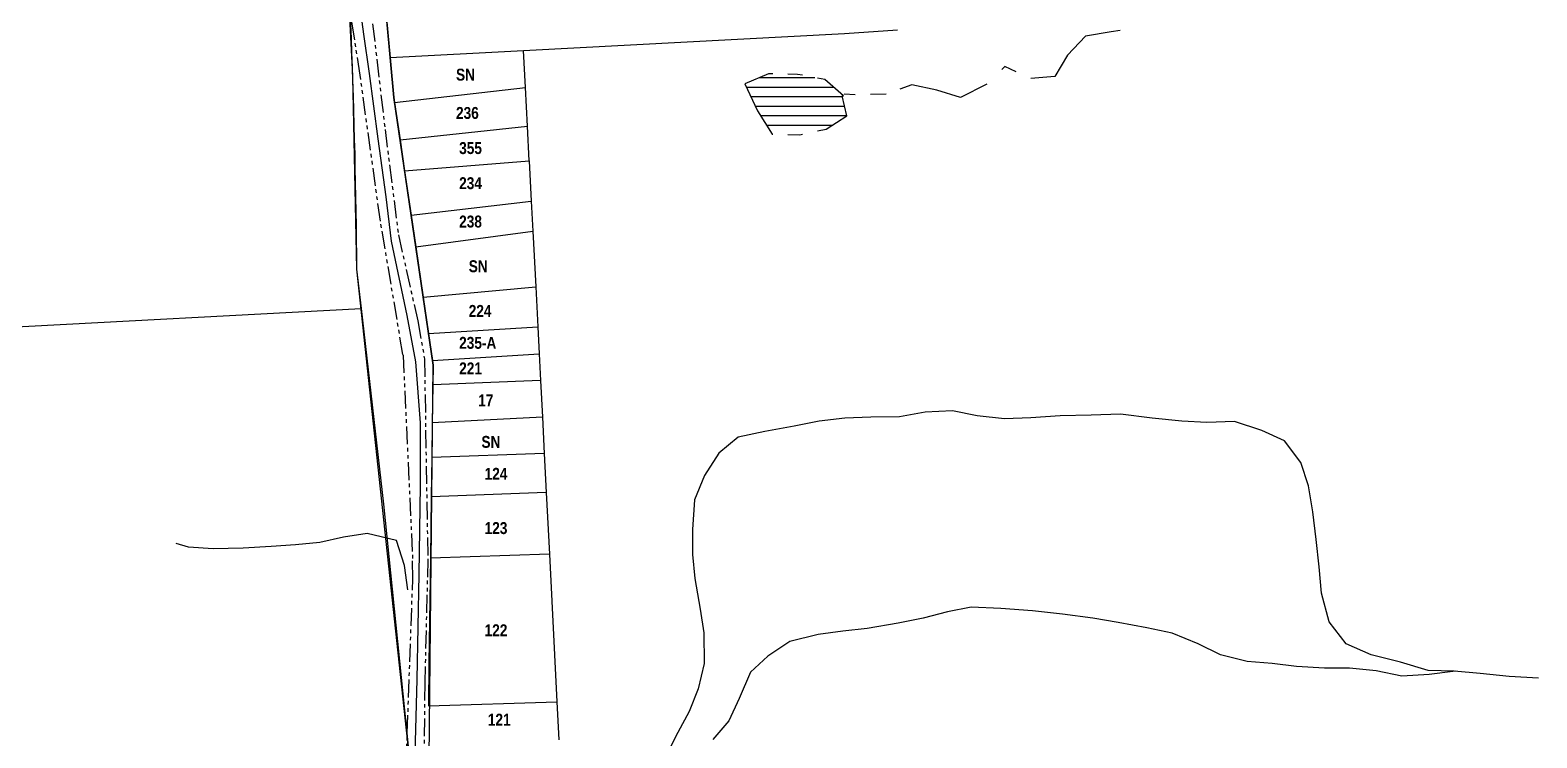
# Model space of a CAD drawing. Extents: x 204834 to 208707, y 4853033 to 4855981.
# Drawn here: x 206029.9 to 206346.4, y 4853890.3 to 4854038.8 of the extents above; entities that cross this region are included whole.
import ezdxf
from ezdxf.enums import TextEntityAlignment as Align

# ---------------------------------------------------------------- set-up
doc = ezdxf.new("R2010")
doc.units = 0
doc.header["$LTSCALE"] = 1.5
doc.header["$MEASUREMENT"] = 0
doc.linetypes.add('PHANTOMX2', pattern=[5, 2.5, -0.5, 0.5, -0.5, 0.5, -0.5])
doc.linetypes.add('TRACO_13', pattern=[8, 5, -1, 1, -1])
for name, color, linetype in [('CD-MALHA-LOTES', 40, 'CONTINUOUS'), ('HD-CURSO-INTER', 170, 'CONTINUOUS'), ('HD-HACH-HIDROG', 160, 'CONTINUOUS'), ('HD-LAGOS-INTER', 170, 'CONTINUOUS'), ('RU-QUADRAS', 6, 'CONTINUOUS'), ('SV-CAMINHO-TRILHA', 20, 'CONTINUOUS'), ('SV-EIXO-RUA-N-PAV', 6, 'CONTINUOUS'), ('SV-RUA-NAO-PAV-S-GUIA-C-GUIA', 7, 'PHANTOMX2'), ('Th_NmrPort', 7, 'CONTINUOUS')]:
    doc.layers.add(name, color=color, linetype=linetype)
doc.styles.get("Standard").update_dxf_attribs({"font": 'swisscbo.ttf'})

# ---------------------------------------------------------------- blocks, each defined once
blk = doc.blocks.new('*X27')
at = {"layer": 'HD-HACH-HIDROG', "color": 0}
for p, q in [((206180.365901, 4854026.890053), (206198.686265, 4854026.890236)), ((206183.198325, 4854028.890114), (206194.712484, 4854028.890229)), ((206181.297129, 4854024.890029), (206200.499466, 4854024.890221)), ((206182.228357, 4854022.890005), (206200.993478, 4854022.890193)), ((206183.336609, 4854020.889983), (206201.487489, 4854020.890165)), ((206184.611571, 4854018.889963), (206198.399306, 4854018.890101))]:
    blk.add_line(p, q, dxfattribs=at)

msp = doc.modelspace()

# ---------------------------------------------------------------- linework, layer by layer
at = {"layer": 'CD-MALHA-LOTES', "linetype": 'Continuous'}
for p, q in [((206104.61, 4854043.55), (206105.57, 4854033.07)), ((206133.58, 4854034.56), (206200.98, 4854038.15)), ((206200.98, 4854038.15), (206212.12, 4854038.89)), ((206105.57, 4854033.07), (206133.58, 4854034.56)), ((206133.98, 4854026.82), (206133.58, 4854034.56)), ((206106.49, 4854023.66), (206133.98, 4854026.82)), ((206134.41, 4854018.68), (206133.98, 4854026.82)), ((206106.49, 4854023.66), (206107.64, 4854015.81)), ((206107.64, 4854015.81), (206134.41, 4854018.68)), ((206134.77, 4854011.41), (206134.41, 4854018.68)), ((206107.64, 4854015.81), (206108.6, 4854009.29)), ((206108.6, 4854009.29), (206134.77, 4854011.41)), ((206134.77, 4854011.41), (206135.2, 4854002.92)), ((206108.6, 4854009.29), (206109.96, 4854000)), ((206109.96, 4854000), (206135.2, 4854002.92)), ((206135.2, 4854002.92), (206135.52, 4853996.64)), ((206109.96, 4854000), (206110.94, 4853993.34)), ((206110.94, 4853993.34), (206135.52, 4853996.64)), ((206135.52, 4853996.64), (206136.12, 4853984.95)), ((206110.94, 4853993.34), (206112.49, 4853982.77)), ((206112.49, 4853982.77), (206136.12, 4853984.95)), ((206112.49, 4853982.77), (206113.6, 4853975.17)), ((206136.12, 4853984.95), (206136.55, 4853976.57)), ((205795.58, 4853964.28), (206099.44, 4853980.44)), ((206113.6, 4853975.17), (206136.55, 4853976.57)), ((206136.55, 4853976.57), (206136.84, 4853970.9)), ((206113.6, 4853975.17), (206114.43, 4853969.52)), ((206114.43, 4853969.52), (206136.84, 4853970.9)), ((206136.84, 4853970.9), (206137.13, 4853965.28)), ((206114.52, 4853964.42), (206114.4, 4853956.4)), ((206137.13, 4853965.28), (206114.52, 4853964.42)), ((206137.13, 4853965.28), (206137.52, 4853957.62)), ((206137.52, 4853957.62), (206114.4, 4853956.4)), ((206137.52, 4853957.62), (206137.92, 4853949.97)), ((206114.4, 4853956.4), (206114.3, 4853949.16)), ((206114.3, 4853949.16), (206114.18, 4853940.88)), ((206137.92, 4853949.97), (206114.3, 4853949.16)), ((206137.92, 4853949.97), (206138.34, 4853941.81)), ((206138.34, 4853941.81), (206114.18, 4853940.88)), ((206138.34, 4853941.81), (206139, 4853928.84)), ((206114.18, 4853940.88), (206114, 4853927.99)), ((206139, 4853928.84), (206114, 4853927.99)), ((206139, 4853928.84), (206140.59, 4853897.88)), ((206114, 4853927.99), (206113.69, 4853905.97)), ((206140.59, 4853897.88), (206141, 4853889.88))]:
    msp.add_line(p, q, dxfattribs=at)
for points in [[(206096.4, 4854053.73), (206097.64, 4854029.27), (206098.49, 4853988.67), (206099.44, 4853980.44)], [(206105.57, 4854033.07), (206106.34, 4854024.66), (206106.49, 4854023.66)], [(206099.44, 4853980.44), (206104.17, 4853939.35), (206109.32, 4853888.53)], [(206114.43, 4853969.52), (206114.58, 4853968.5), (206114.52, 4853964.42)], [(206113.69, 4853905.97), (206113.62, 4853897.05), (206140.59, 4853897.88)]]:
    msp.add_lwpolyline(points, dxfattribs=at)
at = {"layer": 'HD-CURSO-INTER', "linetype": 'TRACO_13'}
for points in [[(206258.84, 4854038.77), (206256.96, 4854038.47), (206251.59, 4854037.56), (206247.84, 4854033.57), (206245.15, 4854029.11), (206240.09, 4854028.68)], [(206237.01, 4854030.1), (206234.65, 4854031.19), (206233.99, 4854030.54)], [(206230.88, 4854027.48), (206225.36, 4854024.71), (206220.4, 4854026.24), (206215.1, 4854027.37), (206212.62, 4854026.46)], [(206203.22, 4854025.28), (206200.92, 4854025.37)], [(206209.7, 4854025.38), (206206.41, 4854025.31)]]:
    msp.add_lwpolyline(points, dxfattribs=at)
at = {"layer": 'HD-LAGOS-INTER'}
for points in [[(206185.91, 4854029.63), (206185.02, 4854029.64), (206180.04, 4854027.59), (206182.68, 4854021.92), (206185.81, 4854017.01), (206185.91, 4854017.01)], [(206192.12, 4854029.36), (206191.12, 4854029.54), (206189.1, 4854029.57)], [(206195.31, 4854017.68), (206197.11, 4854018.06), (206201.49, 4854020.88), (206200.46, 4854025.05), (206200.74, 4854025.07), (206196.87, 4854028.5), (206195.31, 4854028.78)], [(206189.1, 4854016.94), (206191.61, 4854016.89), (206192.12, 4854017)]]:
    msp.add_lwpolyline(points, dxfattribs=at)
at = {"layer": 'RU-QUADRAS', "linetype": 'Continuous'}
for points in [[(206527.56, 4854322.43), (206525.43, 4854312.71), (206392.02, 4854303.77), (206123.95, 4854293.28), (206093.42, 4854294.35), (206094.79, 4854085.44, -0.014882), (206098.49, 4853988.67), (206109.44, 4853887.38), (206108.01, 4853867.69), (206069.1, 4853867.16), (205963.54, 4853860.29), (205931.24, 4853859.63), (205931.07, 4853861.44), (205917.97, 4853860.73), (205917.98, 4853859.08), (205882.75, 4853858.58), (205727.84, 4853847.47), (205624.52, 4853839.17), (205576.31, 4853909.36, 0.007622), (205506.07, 4854013.73), (205416.8, 4854150.88)], [(206112.8, 4853789.75), (206114.58, 4853968.5), (206106.34, 4854024.66), (206103.4, 4854056.78, 0.006483), (206231.81, 4854064.35), (206292.21, 4854066.82), (206292.29, 4854067.29), (206337.26, 4854069.36), (206337.39, 4854069.84), (206365.3, 4854071.34), (206474.9, 4854075.94), (206612.54, 4854083.49), (206613.77, 4854060.66, 0.005168), (206366.61, 4854047.68), (206366.94, 4854041.74, -0.006398), (206614.19, 4854056.17), (206618.41, 4853996.21), (206633.65, 4853717.74)]]:
    msp.add_lwpolyline(points, format="xyb", dxfattribs=at)
at = {"layer": 'SV-CAMINHO-TRILHA'}
for points in [[(206346.69, 4853902.8), (206340.57, 4853903.18), (206334.44, 4853903.83), (206329.02, 4853904.31), (206323.57, 4853904.47), (206317.71, 4853906.2), (206311.55, 4853907.7), (206306.35, 4853910.03), (206302.79, 4853914.67), (206301.13, 4853920.67), (206300.64, 4853926.21), (206300.06, 4853931.96), (206299.3, 4853937.71), (206298.43, 4853943.21), (206296.83, 4853948.08), (206293.41, 4853952.64), (206288.59, 4853954.84), (206282.86, 4853956.73), (206277.05, 4853956.52), (206271.85, 4853956.75), (206265.59, 4853957.38), (206258.91, 4853958.25), (206252.8, 4853958), (206246.29, 4853957.86), (206240.11, 4853957.46), (206234.55, 4853957.27), (206228.86, 4853957.89), (206223.64, 4853958.92), (206217.9, 4853958.63), (206212.5, 4853957.69), (206206.52, 4853957.59), (206201.02, 4853957.43), (206195.67, 4853956.76), (206190.37, 4853955.74), (206184.21, 4853954.61), (206178.61, 4853953.4), (206174.6, 4853950.02), (206171.59, 4853945.39), (206169.49, 4853940.29), (206169.06, 4853934.02), (206169.03, 4853928.79), (206169.51, 4853923.77), (206170.68, 4853917.31), (206171.4, 4853912.31), (206171.52, 4853905.9), (206170.27, 4853900.58), (206168.35, 4853895.85), (206165.94, 4853891.43), (206163.55, 4853886.58)], [(206109.3, 4853921.38), (206108.6, 4853926.45), (206106.9, 4853931.72), (206100.73, 4853933.18), (206095.79, 4853932.4), (206090.76, 4853931.32), (206085.65, 4853930.8), (206080.59, 4853930.47), (206074.72, 4853930.12), (206068.39, 4853929.97), (206063.2, 4853930.35), (206060.59, 4853931.12)], [(206329.3, 4853904.31), (206323.75, 4853903.59), (206318.04, 4853903.23), (206312.62, 4853904.34), (206307, 4853904.96), (206301.8, 4853904.94), (206295.88, 4853905.31), (206290.8, 4853905.88), (206285.55, 4853906.34), (206279.91, 4853907.73), (206275.27, 4853910.07), (206269.77, 4853912.26), (206264.44, 4853913.42), (206258.44, 4853914.52), (206253.16, 4853915.42), (206246.78, 4853916.26), (206240.44, 4853916.94), (206233.78, 4853917.45), (206227.58, 4853917.73), (206222.63, 4853916.75), (206217.52, 4853915.43), (206212.22, 4853914.38), (206205.74, 4853913.24), (206200.65, 4853912.67), (206195.46, 4853911.97), (206189.52, 4853910.51), (206184.87, 4853907.48), (206181.21, 4853904.06), (206178.85, 4853898.57), (206176.68, 4853893.91), (206173.29, 4853889.99)]]:
    msp.add_lwpolyline(points, dxfattribs=at)
at = {"layer": 'SV-EIXO-RUA-N-PAV'}
msp.add_lwpolyline([(206110.75, 4853884.32), (206111.21, 4853902.57), (206111.68, 4853924.66), (206111.91, 4853943.26), (206111.91, 4853956.4), (206110.98, 4853969.19), (206109.12, 4853978.95), (206105.86, 4853994.53), (206104.7, 4854003.83), (206103.07, 4854016.04), (206101.21, 4854029.75), (206100.06, 4854038.02), (206098.34, 4854050.45)], dxfattribs=at)
at = {"layer": 'SV-RUA-NAO-PAV-S-GUIA-C-GUIA'}
for p, q in [((206108.26, 4853970.64), (206110.28, 4853927.5)), ((206112.76, 4853969.85), (206113.46, 4853927.8))]:
    msp.add_line(p, q, dxfattribs=at)
for points in [[(206108.26, 4853970.64), (206108.25, 4853970.73), (206103.51, 4853998.75), (206099.25, 4854029.41), (206094.87, 4854057.84), (206093.24, 4854080.15), (206094.04, 4854115.37), (206094.43, 4854155.7), (206095.71, 4854167.23), (206097.28, 4854273.84), (206097.85, 4854285.97), (206099.67, 4854290.75), (206101.47, 4854292.06), (206144.67, 4854293.07), (206211.57, 4854295.27), (206259.07, 4854297.5), (206342.29, 4854300), (206411.69, 4854303.16), (206492.98, 4854308.39), (206532.32, 4854311.54), (206533.21, 4854313.17), (206531.6, 4854317.87), (206527.79, 4854338.96)], [(206361.27, 4854071.31), (206345.64, 4854071.57), (206330.98, 4854070.79), (206319.52, 4854070.27), (206306.49, 4854069.62), (206289.74, 4854068.84), (206270.85, 4854068.19), (206256.39, 4854067.44), (206252.63, 4854066.7), (206243.03, 4854066.02), (206182.43, 4854061.84), (206120.49, 4854058.29), (206102.92, 4854056.67), (206100.87, 4854055.82), (206100.13, 4854055.06), (206104.48, 4854017.97), (206107.29, 4853995.88), (206111.35, 4853977.81), (206112.76, 4853969.85)], [(205796.35, 4853849.58), (205845.34, 4853854.25), (205906.65, 4853856.99), (205971.83, 4853858.94), (206029.51, 4853863.64), (206105.3, 4853866.95), (206107.65, 4853867.02), (206108.35, 4853868.83), (206108.49, 4853871.7), (206108.89, 4853883.8), (206110.31, 4853923.71), (206110.28, 4853927.5)], [(206113.46, 4853927.8), (206112.83, 4853901.9), (206112.56, 4853873.4), (206111.96, 4853842.64), (206112.74, 4853817.22), (206111.46, 4853789.27), (206112.04, 4853787.56), (206113.47, 4853787.65), (206115.33, 4853788.03), (206132.41, 4853789.86), (206173.44, 4853792.42), (206212.68, 4853792.55), (206251.58, 4853796.15), (206317.91, 4853799.19), (206320.21, 4853800.43), (206323.28, 4853803.91), (206324.95, 4853807.12), (206341.81, 4853842.11), (206341.84, 4853842.22)]]:
    msp.add_lwpolyline(points, dxfattribs=at)

# ---------------------------------------------------------------- block references
at = {"layer": 'HD-LAGOS-INTER'}
msp.add_blockref('*X27', (0, 0), dxfattribs=at)

# ---------------------------------------------------------------- texts
at = {"layer": 'Th_NmrPort', "color": 1}
for s, p in [('SN', (206119.39, 4854029.49)), ('236', (206119.39, 4854021.45)), ('355', (206120.05, 4854014.08)), ('234', (206120.05, 4854006.71)), ('238', (206120.05, 4853998.66)), ('SN', (206122.06, 4853989.28)), ('224', (206122.06, 4853979.9)), ('235-A', (206120.05, 4853973.2)), ('221', (206120.05, 4853967.84)), ('17', (206124.06, 4853961.13)), ('SN', (206124.73, 4853952.42)), ('124', (206125.4, 4853945.72)), ('123', (206125.4, 4853934.33)), ('122', (206125.4, 4853912.88)), ('121', (206126.07, 4853894.12))]:
    msp.add_text(s, height=2.5, dxfattribs=at).set_placement(p, align=Align.MIDDLE_LEFT)

doc.saveas('drawing.dxf')
